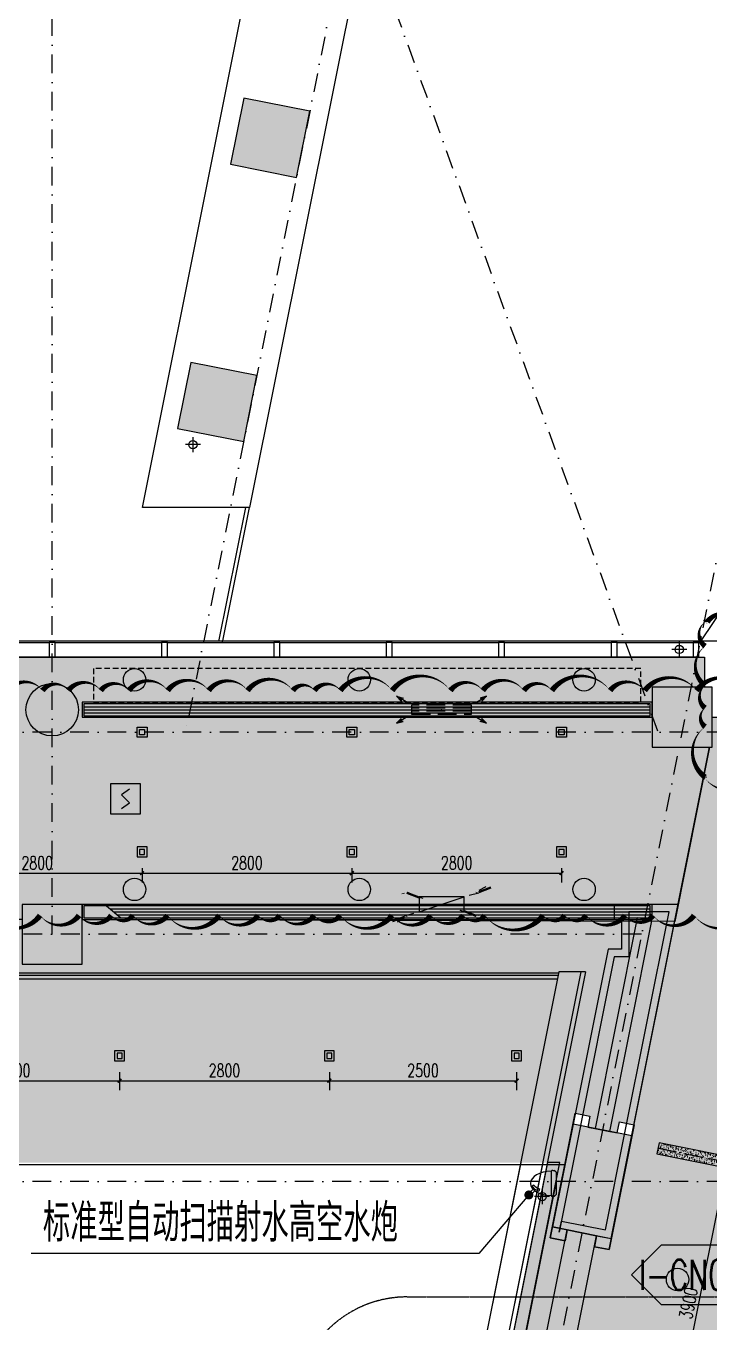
# Model space of a CAD drawing. Extents: x -354516 to 794396, y -401250 to -150594.
# Drawn here: x 7150 to 16282, y -338342 to -321017 of the extents above; entities that cross this region are included whole.
import ezdxf
from ezdxf.enums import TextEntityAlignment as Align

# ---------------------------------------------------------------- set-up
doc = ezdxf.new("R2010")
doc.units = 0
doc.header["$LTSCALE"] = 1000
doc.header["$MEASUREMENT"] = 0
for name, pattern in [('$0$HIDDEN', [0.375, 0.25, -0.125, 0, 0]), ('DASH', [0.35, 0.25, -0.1]), ('DASHDOT2', [0.5, 0.25, -0.125, 0, -0.125]), ('DOTE', [2.42, 2, -0.2, 0.02, -0.2])]:
    doc.linetypes.add(name, pattern=pattern)
for name, color, linetype in [('0-吊顶', 6, 'Continuous'), ('0-吊顶材质', 251, 'Continuous'), ('0-吊顶边界', 36, 'Continuous'), ('0-灯具', 20, 'Continuous'), ('0-灯具1', 40, 'Continuous'), ('0-灯具修改0109', 140, 'Continuous'), ('0-设备风口', 5, 'Continuous'), ('A-轴线1', 1, 'DOTE'), ('BPM', 4, 'Continuous'), ('COLUMN', 2, 'Continuous'), ('DIM_LEAD', 3, 'Continuous'), ('FIRE-CURTAIN', 30, 'Continuous'), ('LINE', 11, 'Continuous'), ('M-DUCT-S-DIFF', 6, 'DASH'), ('P-完成面', 4, 'Continuous'), ('P-成活面', 4, 'Continuous'), ('PIPE', 3, 'Continuous'), ('PUB_DIM', 3, 'Continuous'), ('PUB_HATCH', 8, 'Continuous'), ('PUB_TEXT', 7, 'Continuous'), ('S-EQ1', 32, 'Continuous'), ('S-PLT', 30, 'Continuous'), ('WALL', 2, 'Continuous'), ('WINDOW', 4, 'Continuous'), ('Z-材料', 3, 'Continuous'), ('墙体', 7, 'Continuous'), ('家具1', 61, 'Continuous'), ('楼梯', 145, 'Continuous')]:
    doc.layers.add(name, color=color, linetype=linetype)
doc.layers.add('0-地面材质_material hatch', color=251, linetype='Continuous', transparency=0.3)
doc.layers.add('DIM_MODI-天花修改', color=3, linetype='Continuous', plot=False)
doc.layers.add('修改', color=1, linetype='Continuous', plot=False)
doc.styles.add('_TCH_DIM', font='SIMPLEX', dxfattribs={"bigfont": 'GBCBIG'})
doc.styles.add('DIM_FONT', font='SIMPLEX', dxfattribs={"width": 0.7, "bigfont": 'GBCBIG'})
doc.styles.add('HZ', font='tjromans.shx', dxfattribs={"width": 0.7, "bigfont": 'tjhztxt.shx'})
doc.styles.add('romans', font='romans', dxfattribs={"width": 0.7})
doc.dimstyles.new('_TCH_ARCH&&50', dxfattribs={"dimscale": 0.5, "dimtxt": 350, "dimasz": 100, "dimexe": 250, "dimexo": 300, "dimgap": 100, "dimtad": 1, "dimdec": 0, "dimzin": 0, "dimdsep": 46, "dimtxsty": 'DIM_FONT', "dimblk": 'ARCHTICK', "dimcen": 0.09, "dimclrd": 3, "dimclre": 3, "dimclrt": 7, "dimazin": 2, "dimtfac": 1, "dimtdec": 0, "dimtix": 1, "dimtmove": 2, "dimatfit": 3, "dimfxl": 0, "dimtolj": 1, "dimtzin": 0, "dimarcsym": 0})
pattern_1 = [(37.5, (-498310856.17, -3090192758), (-7.086752787, 216.767674014), [0, -171, 0, -191.25, 0, -182.8125]), (7.5, (-498310856.17, -3090192758), (199.099879343, 317.491432338), [0, -92.25, 0, -154.125, 0, -59.0625]), (327.5, (-498310994.54, -3090192758), (350.340959447, 0.636643523), [0, -56.25, 0, -202.5, 0, -264.375]), (317.5, (-498310994.54, -3090192758), (338.189243014, 98.738501055), [0, -28.125, 0, -132.75, 0, -151.875])]

# ---------------------------------------------------------------- blocks, each defined once
blk = doc.blocks.new('25041028')
at = {"layer": 'S-EQ1'}
for p, q in [((1344688, 4995), (1344742, 5045)), ((1344688, 4995), (1344688, 4403)), ((1344770, 5045), (1344742, 5045)), ((1344770, 5045), (1344798, 5045)), ((1344822, 5022), (1344798, 5045)), ((1344822, 5022), (1344822, 4376)), ((1345127, 4551), (1345144, 4489)), ((1345281, 4652), (1345322, 4629)), ((1345433, 4411), (1345301, 4543)), ((1344688, 4403), (1344742, 4353)), ((1344742, 4353), (1344770, 4353)), ((1344798, 4353), (1344770, 4353)), ((1344822, 4376), (1344798, 4353)), ((1345258, 4504), (1345392, 4370)), ((1345392, 4370), (1345433, 4411))]:
    blk.add_line(p, q, dxfattribs=at)
at = {"layer": 'S-EQ1', "extrusion": (0, 0, -1)}
for centre, major_axis, ratio, start_param, end_param in [((1344822, 4699), (547, 0), 0.590773, -1.570796, 1.570796), ((1344917, 4708), (382, 0), 0.493091, 0.306743, 0.988379), ((1344919, 4698), (419, 0), 0.592916, 0.280469, 1.002485)]:
    blk.add_ellipse(centre, major_axis=major_axis, ratio=ratio, start_param=start_param, end_param=end_param, dxfattribs=at)
blk = doc.blocks.new('510r-01$0$wtqyy')
at = {"layer": '0-灯具', "color": 1}
for points in [[(-106.5, -26.5), (26.5, -26.5), (26.5, 106.5), (-106.5, 106.5)], [(-74.5, 5.5), (-5.5, 5.5), (-5.5, 74.5), (-74.5, 74.5)]]:
    blk.add_lwpolyline(points, close=True, dxfattribs=at)
blk = doc.blocks.new('TJ-FK3')
for p, q in [((0.5, 0.5), (-0.5, 0.5)), ((-0.5, 0.5), (-0.5, -0.5)), ((0.5, -0.5), (0.5, 0.5)), ((-0.5, -0.5), (0.5, -0.5))]:
    blk.add_line(p, q)
at = {"color": 95}
blk.add_line((-0.5, -0.5), (0.5, 0.5), dxfattribs=at)
at = {"color": 95, "style": 'romans', "width": 0.8}
for height, rotation, text_generation_flag, p in [(0.654, 311.9913, 4, (-0.947, 1.379)), (0.654, 48.0087, 6, (0.947, 1.379)), (0.444, 320.4926, 4, (-0.754, 0.943)), (0.134, 41.9913, 4, (-0.876, 0.783)), (0.444, 123.4899, 6, (-0.95, 0.766)), (0.444, 236.5101, 4, (0.95, 0.766)), (0.444, 39.5074, 6, (0.754, 0.943)), (0.134, 318.0087, 6, (0.876, 0.783)), (0.654, 228.0087, 6, (-0.947, -1.379)), (0.444, 219.5074, 6, (-0.754, -0.943)), (0.134, 138.0087, 6, (-0.876, -0.783)), (0.444, 56.5101, 4, (-0.95, -0.766)), (0.444, 303.4899, 6, (0.95, -0.766)), (0.444, 140.4926, 4, (0.754, -0.943)), (0.134, 221.9913, 4, (0.876, -0.783)), (0.654, 131.9913, 4, (0.947, -1.379))]:
    blk.add_text('-', height=height, rotation=rotation, dxfattribs=dict(at, text_generation_flag=text_generation_flag)).set_placement(p)
blk = doc.blocks.new('*U136')
at = {"color": 95}
for p, q in [((-601, 180), (-538, 116)), ((-443, 86), (-601, 180)), ((-601, 180), (-515, 156)), ((443, 86), (601, 180)), ((601, 180), (515, 156)), ((601, 180), (538, 116)), ((-515, 156), (-546, 147)), ((-546, 147), (-538, 116)), ((515, 156), (546, 147)), ((546, 147), (538, 116)), ((-443, -86), (-601, -180)), ((-601, -180), (-538, -116)), ((-601, -180), (-515, -156)), ((-546, -147), (-538, -116)), ((-515, -156), (-546, -147)), ((443, -86), (601, -180)), ((515, -156), (546, -147)), ((601, -180), (515, -156)), ((546, -147), (538, -116)), ((601, -180), (538, -116))]:
    blk.add_line(p, q, dxfattribs=at)
at = {"color": 251, "linetype": 'DASH'}
for p, q in [((-400, 20), (400, 20)), ((-400, -20), (400, -20))]:
    blk.add_line(p, q, dxfattribs=at)
at = {"linetype": 'DASH'}
blk.add_lwpolyline([(400, 60), (-400, 60), (-400, -60), (400, -60)], close=True, dxfattribs=at)
at = {"color": 7}
blk.add_point((0, 0), dxfattribs=at)
at = {"color": 95}
for points in [[(-538, 116), (-546, 147), (-601, 180)], [(-515, 156), (-546, 147), (-601, 180)], [(515, 156), (546, 147), (601, 180)], [(538, 116), (546, 147), (601, 180)], [(-538, -116), (-546, -147), (-601, -180)], [(-515, -156), (-546, -147), (-601, -180)], [(515, -156), (546, -147), (601, -180)], [(538, -116), (546, -147), (601, -180)]]:
    blk.add_solid(points, dxfattribs=at)
blk = doc.blocks.new('$TwtSys$00000125')
blk.add_circle((0, 0, 0), 0.667)
blk = doc.blocks.new('PIPE-110')
for p, q in [((87087.5, -205623.5), (87087.5, -205423.5)), ((86987.5, -205523.5), (87187.5, -205523.5))]:
    blk.add_line(p, q)
blk.add_circle((87087.5, -205523.5), 55)
blk = doc.blocks.new('PIPE2')
at = {"layer": 'PIPE', "rotation": 179.999999999999}
for p in [(138541, -399801), (145033, -402537), (143203, -409845)]:
    blk.add_blockref('PIPE-110', p, dxfattribs=at)
blk = doc.blocks.new('YG')
at = {"layer": 'BPM', "color": 6, "ltscale": 2}
for p, q in [((53, 328), (-53, 253)), ((-53, 253), (53, 147)), ((-53, 72), (53, 147))]:
    blk.add_line(p, q, dxfattribs=at)
at = {"layer": 'BPM'}
blk.add_lwpolyline([(-200, 0), (200, 0), (200, 400), (-200, 400)], close=True, dxfattribs=at)
blk = doc.blocks.new('_YZH')
at = {"color": 255}
blk.add_circle((0, 0), 0.5, dxfattribs=at)
at = {"layer": 'PUB_HATCH', "color": 250, "const_width": 0.5}
blk.add_lwpolyline([(-0.25, 0, 1), (0.25, 0, 1)], format="xyb", close=True, dxfattribs=at)
blk = doc.blocks.new('_FZH')
at = {"color": 255}
blk.add_lwpolyline([(-0.5, -0.5), (0.5, -0.5), (0.5, 0.5), (-0.5, 0.5)], close=True, dxfattribs=at)
at = {"layer": 'PUB_HATCH', "color": 250}
blk.add_solid([(-0.5, -0.5), (0.5, -0.5), (-0.5, 0.5), (0.5, 0.5)], dxfattribs=at)
blk = doc.blocks.new('GRID')
at = {"layer": '墙体', "color": 250, "linetype": 'DASHDOT2', "lineweight": -3}
for p, q in [((56801.5, 82511.2), (51216.5, 54586.5)), ((63175.2, 81236.4), (46456.9, -2355.2)), ((49436.4, 51886.5), (49436.4, 72586.5)), ((53157.6, 66586.5), (57525.3, 54586.5)), ((107436.4, 54586.5), (-19063.6, 54586.5)), ((57305.3, 51886.5), (-19063.6, 51886.5)), ((107436.4, 48586.5), (-19063.6, 48586.5))]:
    blk.add_line(p, q, dxfattribs=at)
blk = doc.blocks.new('TL-01')
at = {"layer": 'Z-材料'}
blk.add_lwpolyline([(-8, 0), (-4, 4), (4, 4), (8, 0), (4, -4), (-4, -4)], close=True, dxfattribs=at)
at = {"layer": 'Z-材料', "color": 6, "style": 'HZ', "width": 0.7}
blk.add_attdef('A', text='', height=4.5, dxfattribs=at).set_placement((0, 0), align=Align.MIDDLE_CENTER)
blk = doc.blocks.new('_ArchTick')
at = {"color": 0, "linetype": 'ByBlock', "const_width": 0.4}
blk.add_lwpolyline([(-0.5, -0.5), (0.5, 0.5)], dxfattribs=at)
blk = doc.blocks.new('*D263')
at = {"layer": 'Defpoints', "color": 0}
for p in [(5900, -332116), (8700, -332116), (8700, -332333)]:
    blk.add_point(p, dxfattribs=at)
at = {"layer": 'PUB_DIM', "color": 3, "lineweight": -2}
for p, q in [((5900, -332266), (5900, -332458)), ((8700, -332266), (8700, -332458)), ((5900, -332333), (8700, -332333))]:
    blk.add_line(p, q, dxfattribs=at)
at = {"layer": 'PUB_DIM', "color": 3, "lineweight": -2, "xscale": 50, "yscale": 50, "zscale": 50, "rotation": 180}
blk.add_blockref('_ArchTick', (5900, -332333), dxfattribs=at)
at = {"layer": 'PUB_DIM', "color": 3, "lineweight": -2, "xscale": 50, "yscale": 50, "zscale": 50}
blk.add_blockref('_ArchTick', (8700, -332333), dxfattribs=at)
at = {"layer": 'PUB_DIM', "color": 7, "insert": (7300, -332196), "char_height": 175, "attachment_point": 5, "style": 'DIM_FONT'}
blk.add_mtext('\\A1;2800', dxfattribs=at)
blk = doc.blocks.new('*D264')
at = {"layer": 'Defpoints', "color": 0}
for p in [(8700, -332116), (11500, -332116), (11500, -332333)]:
    blk.add_point(p, dxfattribs=at)
at = {"layer": 'PUB_DIM', "color": 3, "lineweight": -2}
for p, q in [((8700, -332266), (8700, -332458)), ((11500, -332266), (11500, -332458)), ((8700, -332333), (11500, -332333))]:
    blk.add_line(p, q, dxfattribs=at)
at = {"layer": 'PUB_DIM', "color": 3, "lineweight": -2, "xscale": 50, "yscale": 50, "zscale": 50, "rotation": 180}
blk.add_blockref('_ArchTick', (8700, -332333), dxfattribs=at)
at = {"layer": 'PUB_DIM', "color": 3, "lineweight": -2, "xscale": 50, "yscale": 50, "zscale": 50}
blk.add_blockref('_ArchTick', (11500, -332333), dxfattribs=at)
at = {"layer": 'PUB_DIM', "color": 7, "insert": (10100, -332196), "char_height": 175, "attachment_point": 5, "style": 'DIM_FONT'}
blk.add_mtext('\\A1;2800', dxfattribs=at)
blk = doc.blocks.new('*D265')
at = {"layer": 'Defpoints', "color": 0}
for p in [(11500, -332116), (14300, -332116), (14300, -332333)]:
    blk.add_point(p, dxfattribs=at)
at = {"layer": 'PUB_DIM', "color": 3, "lineweight": -2}
for p, q in [((11500, -332266), (11500, -332458)), ((14300, -332266), (14300, -332458)), ((11500, -332333), (14300, -332333))]:
    blk.add_line(p, q, dxfattribs=at)
at = {"layer": 'PUB_DIM', "color": 3, "lineweight": -2, "xscale": 50, "yscale": 50, "zscale": 50, "rotation": 180}
blk.add_blockref('_ArchTick', (11500, -332333), dxfattribs=at)
at = {"layer": 'PUB_DIM', "color": 3, "lineweight": -2, "xscale": 50, "yscale": 50, "zscale": 50}
blk.add_blockref('_ArchTick', (14300, -332333), dxfattribs=at)
at = {"layer": 'PUB_DIM', "color": 7, "insert": (12900, -332196), "char_height": 175, "attachment_point": 5, "style": 'DIM_FONT'}
blk.add_mtext('\\A1;2800', dxfattribs=at)
blk = doc.blocks.new('*D271')
at = {"layer": 'Defpoints', "color": 0}
for p in [(5600, -334841), (8400, -334841), (8400, -335105)]:
    blk.add_point(p, dxfattribs=at)
at = {"layer": 'PUB_DIM', "color": 3, "lineweight": -2}
for p, q in [((5600, -334991), (5600, -335230)), ((8400, -334991), (8400, -335230)), ((5600, -335105), (8400, -335105))]:
    blk.add_line(p, q, dxfattribs=at)
at = {"layer": 'PUB_DIM', "color": 3, "lineweight": -2, "xscale": 50, "yscale": 50, "zscale": 50, "rotation": 180}
blk.add_blockref('_ArchTick', (5600, -335105), dxfattribs=at)
at = {"layer": 'PUB_DIM', "color": 3, "lineweight": -2, "xscale": 50, "yscale": 50, "zscale": 50}
blk.add_blockref('_ArchTick', (8400, -335105), dxfattribs=at)
at = {"layer": 'PUB_DIM', "color": 7, "insert": (7000, -334968), "char_height": 175, "attachment_point": 5, "style": 'DIM_FONT'}
blk.add_mtext('\\A1;2800', dxfattribs=at)
blk = doc.blocks.new('*D272')
at = {"layer": 'Defpoints', "color": 0}
for p in [(8400, -334841), (11200, -334841), (11200, -335105)]:
    blk.add_point(p, dxfattribs=at)
at = {"layer": 'PUB_DIM', "color": 3, "lineweight": -2}
for p, q in [((8400, -334991), (8400, -335230)), ((11200, -334991), (11200, -335230)), ((8400, -335105), (11200, -335105))]:
    blk.add_line(p, q, dxfattribs=at)
at = {"layer": 'PUB_DIM', "color": 3, "lineweight": -2, "xscale": 50, "yscale": 50, "zscale": 50, "rotation": 180}
blk.add_blockref('_ArchTick', (8400, -335105), dxfattribs=at)
at = {"layer": 'PUB_DIM', "color": 3, "lineweight": -2, "xscale": 50, "yscale": 50, "zscale": 50}
blk.add_blockref('_ArchTick', (11200, -335105), dxfattribs=at)
at = {"layer": 'PUB_DIM', "color": 7, "insert": (9800, -334968), "char_height": 175, "attachment_point": 5, "style": 'DIM_FONT'}
blk.add_mtext('\\A1;2800', dxfattribs=at)
blk = doc.blocks.new('*D273')
at = {"layer": 'Defpoints', "color": 0}
for p in [(11200, -334841), (13700, -334841), (13700, -335105)]:
    blk.add_point(p, dxfattribs=at)
at = {"layer": 'PUB_DIM', "color": 3, "lineweight": -2}
for p, q in [((11200, -334991), (11200, -335230)), ((13700, -334991), (13700, -335230)), ((11200, -335105), (13700, -335105))]:
    blk.add_line(p, q, dxfattribs=at)
at = {"layer": 'PUB_DIM', "color": 3, "lineweight": -2, "xscale": 50, "yscale": 50, "zscale": 50, "rotation": 180}
blk.add_blockref('_ArchTick', (11200, -335105), dxfattribs=at)
at = {"layer": 'PUB_DIM', "color": 3, "lineweight": -2, "xscale": 50, "yscale": 50, "zscale": 50}
blk.add_blockref('_ArchTick', (13700, -335105), dxfattribs=at)
at = {"layer": 'PUB_DIM', "color": 7, "insert": (12450, -334968), "char_height": 175, "attachment_point": 5, "style": 'DIM_FONT'}
blk.add_mtext('\\A1;2500', dxfattribs=at)
blk = doc.blocks.new('dsgdfgdgd')
at = {"layer": '0-灯具1', "linetype": 'ByBlock'}
h = blk.add_hatch(dxfattribs=at)
h.set_pattern_fill('AR-SAND', color=256, scale=20)
h.set_pattern_definition([(37.5, (41936.384, 6586.54), (-1.60003, 48.941324), [0, -38.608, 0, -43.18, 0, -41.275]), (7.5, (41936.384, 6586.54), (44.95233, 71.68251), [0, -20.828, 0, -34.798, 0, -13.335]), (327.5, (41905.14, 6586.54), (79.099237, 0.14372), [0, -12.7, 0, -45.72, 0, -59.69]), (317.5, (41905.14, 6586.54), (76.35565, 22.29293), [0, -6.35, 0, -29.972, 0, -34.29])])
h.paths.add_polyline_path([(-600, -75), (-600, 75), (600, 75), (600, -75)])
at = {"layer": '0-灯具', "linetype": 'ByBlock'}
blk.add_lwpolyline([(-600, 75), (600, 75), (600, -75), (-600, -75)], dxfattribs=at)
at = {"layer": '0-灯具1', "color": 3, "linetype": 'DASH'}
blk.add_line((600, 0), (-600, 0), dxfattribs=at)
at = {"layer": '0-灯具1', "const_width": 5}
blk.add_lwpolyline([(-600, -75), (-600, 75), (600, 75), (600, -75)], close=True, dxfattribs=at)
blk = doc.blocks.new('*D462')
at = {"layer": 'Defpoints', "color": 0}
for p in [(16176, -336126), (16511, -336193), (15411, -339950)]:
    blk.add_point(p, dxfattribs=at)
at = {"layer": 'PUB_DIM', "color": 3, "lineweight": -2}
for p, q in [((15746, -340017), (16511, -336193)), ((16323, -336155), (16634, -336217)), ((15558, -339979), (15869, -340041))]:
    blk.add_line(p, q, dxfattribs=at)
at = {"layer": 'PUB_DIM', "color": 3, "lineweight": -2, "xscale": 50, "yscale": 50, "zscale": 50}
for p, rotation in [((16511, -336193), 78.68997685959259), ((15746, -340017), 258.6899768595926)]:
    blk.add_blockref('_ArchTick', p, dxfattribs=dict(at, rotation=rotation))
at = {"layer": 'PUB_DIM', "color": 7, "insert": (15994, -338078), "char_height": 175, "attachment_point": 5, "rotation": 78.69, "style": 'DIM_FONT'}
blk.add_mtext('\\A1;3900', dxfattribs=at)
blk = doc.blocks.new('*D442')
at = {"layer": 'Defpoints', "color": 0}
for p in [(16941, -332301), (17276, -332368), (16176, -336126)]:
    blk.add_point(p, dxfattribs=at)
at = {"layer": 'PUB_DIM', "color": 3, "lineweight": -2}
for p, q in [((16511, -336193), (17276, -332368)), ((17088, -332331), (17399, -332393)), ((16323, -336155), (16634, -336217))]:
    blk.add_line(p, q, dxfattribs=at)
at = {"layer": 'PUB_DIM', "color": 3, "lineweight": -2, "xscale": 50, "yscale": 50, "zscale": 50}
for p, rotation in [((17276, -332368), 78.68997685959259), ((16511, -336193), 258.6899768595926)]:
    blk.add_blockref('_ArchTick', p, dxfattribs=dict(at, rotation=rotation))
at = {"layer": 'PUB_DIM', "color": 7, "insert": (16759, -334253), "char_height": 175, "attachment_point": 5, "rotation": 78.69, "style": 'DIM_FONT'}
blk.add_mtext('\\A1;3900', dxfattribs=at)

msp = doc.modelspace()

# ---------------------------------------------------------------- hatches: boundary and pattern name
at = {"layer": '0-吊顶材质'}
h = msp.add_hatch(dxfattribs=at)
h.set_pattern_fill('AR-SAND', color=256, scale=112.5)
h.set_pattern_definition(pattern_1)
h.paths.add_polyline_path([(15808.9, -332989.2), (7900, -332950), (7900, -332750), (7100, -332750), (7100, -332950), (-7100, -332950), (-7100, -332750), (-7900, -332750), (-7900, -332950), (-14542, -332950), (-14582.1, -332750), (-15856.8, -332750), (-16296.8, -330550), (-15208.9, -330550), (-15208.9, -329750), (-15828.9, -329750), (-15829.8, -329450), (16208.9, -329450), (16208.9, -329850), (15508.9, -329850), (15508.9, -330650), (16269, -330689.2)])
h = msp.add_hatch(dxfattribs=at)
h.set_pattern_fill('EARTH', color=256, scale=1500)
h.set_pattern_definition([(0, (-498310856.17, -3090192758), (375, 375), [375, -375]), (0, (-498310856.17, -3090192617.38), (375, 375), [375, -375]), (0, (-498310856.17, -3090192476.75), (375, 375), [375, -375]), (90, (-498310809.3, -3090192429.88), (-375, 375), [375, -375]), (90, (-498310668.67, -3090192429.88), (-375, 375), [375, -375]), (90, (-498310528.04, -3090192429.88), (-375, 375), [375, -375])])
h.paths.add_polyline_path([(8103.7, -373810), (8639.7, -371130), (7976.8, -371130), (8738.3, -367322.7), (8934.4, -367361.9), (9267.8, -365695), (9071.7, -365655.7), (11035.3, -355837.6), (11231.5, -355876.8), (11564.9, -354209.8), (11368.7, -354170.6), (12441.3, -348807.9), (12637.4, -348847.1), (12970.8, -347180.1), (12774.7, -347140.9), (14767.7, -337175.6), (14963.8, -337214.9), (16276.8, -330650), (16308.9, -330650), (16308.9, -330250), (18600.1, -330250), (14873.5, -348859.7), (14208.5, -352207.3), (13914.4, -353678.1), (9888.3, -373808.8)])
h = msp.add_hatch(dxfattribs=at)
h.set_pattern_fill('AR-SAND', color=256, scale=112.5)
h.set_pattern_definition(pattern_1)
edge = h.paths.add_edge_path()
edge.add_line((14679.5, -335577.3), (14483.4, -335538.1))
edge.add_line((14483.4, -335538.1), (14301, -336450))
edge.add_line((14301, -336450), (14228.6, -336450))
edge.add_line((14228.6, -336450), (14194.7, -336198.4))
edge.add_line((14194.7, -336198.4), (-8639.5, -336202.9))
edge.add_line((-8639.5, -336202.9), (-9178.4, -333508.3))
edge.add_line((-9178.4, -333508.3), (-14228.4, -334518.3))
edge.add_line((-14228.4, -334518.3), (-14462, -333350))
edge.add_line((-14462, -333350), (-7900, -333350))
edge.add_line((-7900, -333350), (-7900, -333550))
edge.add_line((-7900, -333550), (-7100, -333550))
edge.add_line((-7100, -333550), (-7100, -333350))
edge.add_line((-7100, -333350), (7100, -333350))
edge.add_line((7100, -333350), (7100, -333550))
edge.add_line((7100, -333550), (7900, -333550))
edge.add_line((7900, -333550), (7900, -333350))
edge.add_line((7900, -333350), (15124.9, -333350))
edge.add_line((15124.9, -333350), (14679.4, -335577.3))
h = msp.add_hatch(dxfattribs=at)
h.set_pattern_fill('AR-SAND', color=256, scale=112.5)
h.set_pattern_definition(pattern_1)
h.paths.add_polyline_path([(7758, -368800), (14788.6, -333650), (14620.3, -333650), (7589.7, -368800)])
h = msp.add_hatch(dxfattribs=at)
h.set_pattern_fill('AR-SAND', color=256, scale=112.5)
h.set_pattern_definition(pattern_1)
h.paths.add_polyline_path([(8301, -366450), (8483.4, -365538.1), (8679.5, -365577.3), (10643.1, -355759.1), (10447, -355719.9), (10780.4, -354052.9), (10976.5, -354092.1), (12049.1, -348729.4), (11852.9, -348690.2), (12186.3, -347023.2), (12382.4, -347062.4), (14375.5, -337097.2), (14179.4, -337057.9), (14301, -336450), (14228.6, -336450), (8228.1, -366450)])
at = {"layer": '0-地面材质_material hatch'}
h = msp.add_hatch(dxfattribs=at)
h.set_pattern_fill('ANSI35', color=256, scale=1500)
h.set_pattern_definition([(45, (-498310856.17, -3090192758), (-265.165042945, 265.165042945), []), (45, (-498310591, -3090192758), (-265.165042945, 265.165042945), [468.75, -93.75, 0, -93.75])])
h.paths.add_polyline_path([(11204.4, -368249.5), (11202.8, -368249.5), (12024.3, -364150), (11820.4, -364150), (12883.1, -358789.5), (13283, -358869.4), (13573.3, -357397.9), (13186.3, -357320.5), (14564.8, -350406.9), (14959.4, -350485.8), (15253.9, -349015), (14859.8, -348936.2), (15580.3, -345344.9), (15972.5, -345422.9), (16268.1, -343952.6), (15875.4, -343873.8), (16903.2, -338750.6), (17104.3, -338750), (18804.3, -330250), (18008.9, -330250), (18008.9, -330250), (17008.9, -330250), (17008.9, -330250), (16308.9, -330250), (16308.9, -330650), (15508.9, -330650), (15508.9, -329850), (16134.4, -329850), (16134.4, -329450.1), (-15658.7, -329450), (-15658.7, -329750), (-15208.9, -329750), (-15208.9, -330550), (-16408.9, -330550), (-16408.9, -329544.6), (-18500, -329544.6), (-18500, -330244.6), (-18805.4, -330244.6), (-17104.3, -338750), (-16900.4, -338750), (-16529.8, -340602.8), (-16922, -340681.2), (-16627.8, -342152.4), (-16235.6, -342073.9), (-14201.8, -352205.8), (-14597.5, -352285.1), (-14296.2, -353754.6), (-13914.7, -353678.2), (-12594.5, -360279.2), (-12986.8, -360357.4), (-12692.6, -361828.5), (-12300.4, -361750), (-11820.4, -364150), (-12024.3, -364150), (-10724.4, -370650), (-13200, -370650), (-13200, -372650), (-10324.4, -372650), (-10092.5, -373808.8), (-8103.7, -373810), (-8639.7, -371130), (8639.7, -371130), (8103.7, -373810), (10092.6, -373808.8), (10324.4, -372650), (13200, -372650), (13200, -370650), (10724.4, -370650)])
h.paths.add_polyline_path([(-7647, -368700), (-13983.3, -337018.7), (-14963.8, -337214.9), (-15856.8, -332750), (-14582.1, -332750), (-14228.4, -334518.3), (-13689.1, -334410.4), (-13689.1, -334410.4), (-12610.4, -334194.7), (-12610.5, -334194.7), (-11237.6, -333920.1), (-11237.6, -333920.1), (-10159, -333704.4), (-10159, -333704.4), (-9178.4, -333508.3), (-9129.6, -333752.5), (14637, -333750), (8227, -365800), (7647, -368700), (7000, -368700), (6985.3, -368700), (6100, -368700), (6100, -368700), (5000, -368700), (5000, -368700), (3800, -368700), (-6950.1, -368700)], flags=16)
h.paths.add_polyline_path([(-8934.4, -367361.9), (-9267.8, -365695), (-9071.7, -365655.7), (-9042.3, -365802.8), (-8650.1, -365724.4), (-8679.5, -365577.3), (-8483.3, -365538.1), (-8150, -367205), (-8346.1, -367244.3), (-8375.5, -367097.2), (-8767.7, -367175.6), (-8738.3, -367322.7)], flags=16)
h.paths.add_polyline_path([(-11231.4, -355876.8), (-11564.8, -354209.8), (-11368.7, -354170.6), (-11339.3, -354317.7), (-10947.1, -354239.2), (-10976.5, -354092.1), (-10780.4, -354052.9), (-10447, -355719.9), (-10643.1, -355759.1), (-10672.5, -355612), (-11064.8, -355690.5), (-11035.3, -355837.6)], flags=16)
h.paths.add_polyline_path([(8150, -367205), (8483.3, -365538.1), (8679.5, -365577.3), (8650.1, -365724.4), (9042.3, -365802.8), (9071.7, -365655.7), (9267.8, -365695), (8934.4, -367361.9), (8738.3, -367322.7), (8767.7, -367175.6), (8375.5, -367097.2), (8346.1, -367244.3)], flags=16)
h.paths.add_polyline_path([(-12637.4, -348847.1), (-12970.8, -347180.1), (-12774.7, -347140.9), (-12745.3, -347288), (-12353, -347209.5), (-12382.4, -347062.4), (-12186.3, -347023.2), (-11852.9, -348690.2), (-12049, -348729.4), (-12078.5, -348582.3), (-12470.7, -348660.8), (-12441.3, -348807.9)], flags=16)
h.paths.add_polyline_path([(10447, -355719.9), (10780.4, -354052.9), (10976.5, -354092.1), (10947.1, -354239.2), (11339.3, -354317.7), (11368.7, -354170.6), (11564.8, -354209.8), (11231.4, -355876.8), (11035.3, -355837.6), (11064.8, -355690.5), (10672.5, -355612), (10643.1, -355759.1)], flags=16)
h.paths.add_polyline_path([(11852.9, -348690.2), (12186.3, -347023.2), (12382.4, -347062.4), (12353, -347209.5), (12745.3, -347288), (12774.7, -347140.9), (12970.8, -347180.1), (12637.4, -348847.1), (12441.3, -348807.9), (12470.7, -348660.8), (12078.5, -348582.3), (12049, -348729.4)], flags=16)
h.paths.add_polyline_path([(14150, -337205.1), (14483.4, -335538.1), (14679.5, -335577.3), (14650.1, -335724.4), (15042.3, -335802.8), (15071.7, -335655.7), (15267.8, -335695), (14934.4, -337361.9), (14738.3, -337322.7), (14767.7, -337175.6), (14375.5, -337097.2), (14346.1, -337244.3)], flags=16)
at = {"layer": 'WALL'}
h = msp.add_hatch(color=250, dxfattribs=at)
h.dxf.hatch_style = 1
h.paths.add_polyline_path([(15506.9, -332969.6), (15310.8, -332930.4), (14748.1, -335744), (14944.2, -335783.2)])

# ---------------------------------------------------------------- linework, layer by layer
at = {"layer": '0-吊顶', "linetype": 'DASH', "ltscale": 0.01}
msp.add_lwpolyline([(12239.3, -337993.3), (29007.8, -337993.3, -0.4142136), (30507.8, -339493.3), (30507.8, -363100.6, -0.4142136), (29007.8, -364600.6), (12239.3, -364600.6, -0.4142136), (10739.3, -363100.6), (10739.3, -339493.3, -0.4142136)], format="xyb", close=True, dxfattribs=at)
at = {"layer": '0-吊顶边界', "linetype": 'ByBlock'}
msp.add_line((14345.3, -336228.4), (-10031.5, -336228.4), dxfattribs=at)
at = {"layer": '0-吊顶边界'}
for points in [[(15810.8, -332980), (7900, -332950), (7900, -332750), (7100, -332750), (7100, -332950), (-7100, -332950), (-7100, -332750), (-7900, -332750), (-7900, -332950), (-14542, -332950), (-14582.1, -332750), (-15856.8, -332750), (-16296.8, -330550), (-15208.9, -330550), (-15208.9, -329750), (-15828.9, -329750), (-15829.8, -329450), (16208.9, -329450), (16208.9, -329850), (15508.9, -329850), (15508.9, -330650), (16276.8, -330650)], [(8103.7, -373810), (8639.7, -371130), (7976.8, -371130), (8738.3, -367322.7), (8934.4, -367361.9), (9267.8, -365695), (9071.7, -365655.7), (11035.3, -355837.6), (11231.5, -355876.8), (11564.9, -354209.8), (11368.7, -354170.6), (12441.3, -348807.9), (12637.4, -348847.1), (12970.8, -347180.1), (12774.7, -347140.9), (14767.7, -337175.6), (14963.8, -337214.9), (16276.8, -330650), (16308.9, -330650), (16308.9, -330250), (18600.1, -330250), (14208.5, -352207.3), (13914.4, -353678.1), (9888.4, -373808.8)], [(8301, -366450), (8483.4, -365538.1), (8679.5, -365577.3), (10643.1, -355759.1), (10447, -355719.9), (10780.4, -354052.9), (10976.5, -354092.1), (12049.1, -348729.4), (11852.9, -348690.2), (12186.3, -347023.2), (12382.4, -347062.4), (14375.5, -337097.2), (14179.4, -337058), (14301, -336450), (14228.6, -336450), (8228.1, -366450)]]:
    msp.add_lwpolyline(points, close=True, dxfattribs=at)
at = {"layer": '0-灯具修改0109'}
for points in [[(16792.5, -329893.8, 0, 75, 0.5), (16101, -329893.8, 0, 75, 0.5), (15409.5, -329893.8, 0, 75, 0.5), (14948.4, -329893.8, 0, 75, 0.5), (14170.5, -329893.8, 0, 75, 0.5), (13795.9, -329893.8, 0, 75, 0.5), (13248.5, -329893.8, 0, 75, 0.5), (12816.3, -329893.8, 0, 75, 0.5), (12038.3, -329893.8, 0, 75, 0.5), (11346.8, -329893.8, 0, 75, 0.5), (11001.1, -329893.8, 0, 75, 0.5), (10712.9, -329893.8, 0, 75, 0.5), (10107.9, -329893.8, 0, 75, 0.5), (9589.2, -329893.8, 0, 75, 0.5), (9041.8, -329893.8, 0, 75, 0.5), (8523.2, -329893.8, 0, 75, 0.5), (8148.6, -329893.8, 0, 75, 0.5), (7716.4, -329893.8, 0, 75, 0.5), (7370.6, -329893.8, 0, 75, 0.5), (6909.6, -329893.8, 0, 75, 0.5)], [(6648, -332897.5, 0, 75, 0.5), (7339.5, -332897.5, 0, 75, 0.5), (7858.2, -332897.5, 0, 75, 0.5), (8290.3, -332897.5, 0, 75, 0.5), (8578.5, -332897.5, 0, 75, 0.5), (9039.5, -332897.5, 0, 75, 0.5), (9731, -332897.5, 0, 75, 0.5), (10249.6, -332897.5, 0, 75, 0.5), (10537.8, -332897.5, 0, 75, 0.5), (10998.8, -332897.5, 0, 75, 0.5), (11344.5, -332897.5, 0, 75, 0.5), (12036, -332897.5, 0, 75, 0.5), (12554.7, -332897.5, 0, 75, 0.5), (12986.9, -332897.5, 0, 75, 0.5), (13275, -332897.5, 0, 75, 0.5), (14052.9, -332897.5, 0, 75, 0.5), (14341.1, -332897.5, 0, 75, 0.5), (14629.2, -332897.5, 0, 75, 0.5), (15147.8, -332897.5, 0, 75, 0.5), (15522.4, -332897.5, 0, 75, 0.5), (16069.9, -332897.5, 0, 75, 0.5), (16761.4, -332897.5, 0, 75, 0.5)]]:
    msp.add_lwpolyline(points, format="xyseb", dxfattribs=at)
at = {"layer": '0-设备风口'}
for p, q in [((15508.9, -330050), (7900, -330050)), ((7900, -330050), (7900, -330250)), ((15508.9, -330250), (15508.9, -330050)), ((15484.9, -330070), (7924, -330070)), ((7924, -330070), (7924, -330230)), ((7924, -330110), (15484.9, -330110)), ((7924, -330150), (15484.9, -330150)), ((7924, -330190), (15484.9, -330190)), ((7924, -330230), (15484.9, -330230)), ((15484.9, -330230), (15484.9, -330070)), ((7900, -330250), (15508.9, -330250)), ((15508.9, -332750), (7900, -332750)), ((7900, -332750), (7900, -332950)), ((15484.9, -332770), (7924, -332770)), ((7924, -332770), (7924, -332930)), ((8226.7, -332770, 0), (8418.7, -332930, 0)), ((8274.7, -332810, 0), (15484.9, -332810)), ((15484.9, -332930), (15484.9, -332770)), ((15508.9, -332950), (15508.9, -332750)), ((7900, -332950), (15508.9, -332950)), ((7924, -332930), (15484.9, -332930)), ((8322.7, -332850, 0), (15484.9, -332850)), ((8370.7, -332890, 0), (15484.9, -332890))]:
    msp.add_line(p, q, dxfattribs=at)
at = {"layer": '0-设备风口', "linetype": 'ByBlock'}
for p, q in [((15508.9, -332750, 0), (7900, -332750, 0)), ((7900, -332750, 0), (7900, -332950, 0)), ((15508.9, -332950, 0), (15508.9, -332750, 0)), ((7900, -332950, 0), (15508.9, -332950, 0))]:
    msp.add_line(p, q, dxfattribs=at)
at = {"layer": 'DIM_LEAD'}
for p, q in [((13864, -336631.4), (13194, -337413.3)), ((13194, -337413.3), (7218.4, -337413.3))]:
    msp.add_line(p, q, dxfattribs=at)
at = {"layer": 'DIM_LEAD', "const_width": 60}
msp.add_lwpolyline([(13883.6, -336608.6, 1), (13844.5, -336654.2, 1)], format="xyb", close=True, dxfattribs=at)
at = {"layer": 'DIM_MODI-天花修改'}
msp.add_lwpolyline([(16720.1, -328976.8, 0, 75, 0.5), (16245.1, -328976.8, 0, 75, 0.5), (16216.3, -328976.8, 0, 75, 0.5), (16216.3, -329301.8, 0, 75, 0.5), (16216.3, -329826.8, 0, 75, 0.5), (16216.3, -330126.8, 0, 75, 0.5), (16216.3, -330376.8, 0, 75, 0.5), (16216.3, -331051.8, 0, 75, 0.5), (16216.3, -331067.7, 0, 75, 0.5), (16816.3, -331067.7, 0, 75, 0.5)], format="xyseb", dxfattribs=at)
at = {"layer": 'FIRE-CURTAIN', "linetype": 'DASH', "const_width": 100}
for points in [[(15100, -333000), (15100, -333000), (7900, -333000)], [(15100, -333300), (15100, -333300), (7900, -333300)], [(14424.5, -337107), (12402, -347219.3)], [(14718.7, -337165.8), (12696.2, -347278.2)]]:
    msp.add_lwpolyline(points, dxfattribs=at)
at = {"layer": 'P-完成面'}
msp.add_line((16161.8, -329230), (20379.2, -322950.5), dxfattribs=at)
for points in [[(10567.9, -318147.5), (11965.8, -318296.4), (10135.1, -327450), (8707.4, -327450), (10567.9, -318147.5)], [(9726, -329240.2), (10084.1, -327450)], [(9775.1, -329250), (10135.1, -327450)]]:
    msp.add_lwpolyline(points, dxfattribs=at)
at = {"layer": 'P-成活面', "color": 4}
for points in [[(14453.9, -335685.1), (14150, -337205), (14346.1, -337244.3), (14375.5, -337097.2), (14767.7, -337175.6), (14738.3, -337322.7), (14934.4, -337361.9), (15238.4, -335842), (15856.8, -332750), (15000, -332750), (15000, -332950), (15100, -332950), (15100, -333350), (14921, -333350), (14453.9, -335685.1)], [(14551.7, -335706.2), (14267.6, -337126.6), (14267.6, -337126.6), (14297, -336979.5), (14885.4, -337097.2), (15140.3, -335822.4), (15734.8, -332850), (15200, -332850), (15200, -333450), (15003, -333450), (14552, -335704.8)]]:
    msp.add_lwpolyline(points, dxfattribs=at)
msp.add_lwpolyline([(15267.8, -335695), (14934.4, -337361.9), (14738.3, -337322.7), (14767.7, -337175.6), (14375.5, -337097.2), (14346.1, -337244.3), (14150, -337205), (14483.4, -335538.1), (14679.5, -335577.3), (14650.1, -335724.4), (15042.3, -335802.8), (15071.7, -335655.7)], close=True, dxfattribs=at)
at = {"layer": 'WALL', "color": 0}
msp.add_lwpolyline([(15506.9, -332969.6), (15310.8, -332930.4), (14748.1, -335744), (14944.2, -335783.2)], close=True, dxfattribs=at)
at = {"layer": 'WINDOW'}
for p, q in [((-15887.8, -329230), (16134.4, -329230)), ((6040.2, -329230), (7460.2, -329230)), ((6040.2, -329250), (7460.2, -329250)), ((7540.2, -329250), (7460.2, -329250)), ((7460.2, -329250), (7460.2, -329450)), ((7540.2, -329230), (8960.2, -329230)), ((7540.2, -329250), (8960.2, -329250)), ((7540.2, -329450), (7540.2, -329250)), ((9040.2, -329250), (8960.2, -329250)), ((8960.2, -329250), (8960.2, -329450)), ((9040.2, -329230), (10460.2, -329230)), ((9040.2, -329250), (10460.2, -329250)), ((9040.2, -329450), (9040.2, -329250)), ((10540.2, -329250), (10460.2, -329250)), ((10460.2, -329250), (10460.2, -329450)), ((10540.2, -329230), (11960.2, -329230)), ((10540.2, -329250), (11960.2, -329250)), ((10540.2, -329450), (10540.2, -329250)), ((12040.2, -329250), (11960.2, -329250)), ((11960.2, -329250), (11960.2, -329450)), ((12040.2, -329230), (13460.2, -329230)), ((12040.2, -329250), (13460.2, -329250)), ((12040.2, -329450), (12040.2, -329250)), ((13540.2, -329250), (13460.2, -329250)), ((13460.2, -329250), (13460.2, -329450)), ((13540.2, -329230), (14960.2, -329230)), ((13540.2, -329250), (14960.2, -329250)), ((13540.2, -329450), (13540.2, -329250)), ((15040.2, -329250), (14960.2, -329250)), ((14960.2, -329250), (14960.2, -329450)), ((15040.2, -329230), (16402.7, -329230)), ((15040.2, -329250), (16134.4, -329250)), ((15040.2, -329450), (15040.2, -329250)), ((16134.6, -329250), (16054.6, -329250)), ((16054.6, -329250), (16054.6, -329450)), ((16134.6, -329450), (16134.6, -329250)), ((16134.4, -329450), (-15766.6, -329450)), ((7460.2, -329450), (7540.2, -329450)), ((8960.2, -329450), (9040.2, -329450)), ((10460.2, -329450), (10540.2, -329450)), ((11960.2, -329450), (12040.2, -329450)), ((13460.2, -329450), (13540.2, -329450)), ((14960.2, -329450), (15040.2, -329450)), ((16054.6, -329450), (16134.6, -329450))]:
    msp.add_line(p, q, dxfattribs=at)
at = {"layer": '修改'}
msp.add_lwpolyline([(16708.2, -338930.2, 0, 100, 0.5205671), (16916.9, -337952.3, 0, 100, 0.5205671), (17125.7, -336974.3, 0, 100, 0.5205671), (17334.4, -335996.3, 0, 100, 0.5205671), (17543.1, -335018.3, 0, 100, 0.5205671), (17751.8, -334040.4, 0, 100, 0.5205671), (17960.6, -333062.4, 0, 100, 0.5205671), (18169.3, -332084.4, 0, 100, 0.5205671), (18378, -331106.4, 0, 100, 0.5205671), (17405, -330900.3, 0, 100, 0.5205671), (16425.6, -330698.4, 0, 100, 0.5205671), (16050.9, -331397.3, 0, 100, 0.5205671), (15866.7, -332380.2, 0, 100, 0.5205671), (15682.5, -333363.1, 0, 100, 0.5205671), (15498.4, -334346, 0, 100, 0.5205671), (15314.2, -335328.9, 0, 100, 0.5205671), (15130.1, -336311.8, 0, 100, 0.5205671), (14945.9, -337294.7, 0, 100, 0.5205671), (14761.7, -338277.6, 0, 100, 0.5205671), (14577.6, -339260.5, 0, 100, 0.5205671)], format="xyseb", dxfattribs=at)
at = {"layer": '家具1', "color": 137, "linetype": '$0$HIDDEN', "ltscale": 0.3}
msp.add_lwpolyline([(8050, -330050), (15358.9, -330050), (15358.9, -329600), (8050, -329600)], close=True, dxfattribs=at)
at = {"layer": '楼梯', "color": 4}
for p, q in [((14260.3, -333670), (-9146.1, -333670)), ((14264.3, -333650), (12881.7, -340563.1)), ((14559, -333650), (13165.1, -340619.7)), ((14620.2, -333650), (13243.5, -340533.4)), ((14620.2, -333650), (14264.3, -333650)), ((14254.3, -333700), (-9140.1, -333700)), ((14244.3, -333750), (-9140.1, -333750))]:
    msp.add_line(p, q, dxfattribs=at)
at = {"layer": '楼梯'}
for p, q in [((13754.6, -336198.4), (12938.6, -340278.6)), ((14049.4, -336198.4), (13224.4, -340323)), ((14110.5, -336198.4), (13243.5, -340533.4))]:
    msp.add_line(p, q, dxfattribs=at)
at = {"layer": '楼梯', "color": 4}
msp.add_lwpolyline([(7758, -368800), (14278.9, -336198.4), (14110.6, -336198.4), (7589.7, -368800), (7758, -368800)], close=True, dxfattribs=at)

# ---------------------------------------------------------------- block references
at = {"layer": '0-灯具', "xscale": -1, "rotation": 180}
for p in [(8740, -330410), (11540, -330410), (14340, -330410)]:
    msp.add_blockref('510r-01$0$wtqyy', p, dxfattribs=at)
at = {"layer": '0-灯具'}
for p in [(8740, -332090), (11540, -332090), (14340, -332090), (8440, -334814.2), (11240, -334814.2), (13740, -334814.2)]:
    msp.add_blockref('510r-01$0$wtqyy', p, dxfattribs=at)
at = {"layer": '0-灯具1', "linetype": 'ByBlock', "xscale": -1, "rotation": 348.6899768595927}
msp.add_blockref('dsgdfgdgd', (16176, -336125.6), dxfattribs=at)
at = {"layer": 'A-轴线1'}
msp.add_blockref('GRID', (-41936.4, -385036.5), dxfattribs=at)
at = {"layer": 'COLUMN'}
for p, xscale, yscale, zscale, rotation in [((10409.3, -322509.6), 900.0000000000058, 900.0000000000058, 900.0000000000058, 168.6900675259802), ((9703.3, -326039.7), 900.0000000000172, 900.0000000000172, 900.0000000000172, 168.6900675259766), ((15908.9, -330250), 800, 800, 800, 90), ((14708.9, -336450), 799.9999999999914, 1399.999999999962, 1399.999999999962, 168.6900675259819)]:
    msp.add_blockref('_FZH', p, dxfattribs=dict(at, xscale=xscale, yscale=yscale, zscale=zscale, rotation=rotation))
for name, p, xscale, yscale, zscale in [('_YZH', (7500, -330150), 700, 700, 700), ('_FZH', (7500, -333150), 800, 800, 800)]:
    msp.add_blockref(name, p, dxfattribs=dict(at, xscale=xscale, yscale=yscale, zscale=zscale))
at = {"layer": 'LINE'}
msp.add_blockref('YG', (8480.1, -331540, 0), dxfattribs=at)
at = {"layer": 'M-DUCT-S-DIFF', "color": 95, "rotation": 180}
msp.add_blockref('*U136', (12698.3, -330150), dxfattribs=at)
at = {"layer": 'M-DUCT-S-DIFF', "xscale": 600, "yscale": 200}
msp.add_blockref('TJ-FK3', (12698.3, -332750), dxfattribs=at)
at = {"layer": 'PIPE'}
msp.add_blockref('PIPE2', (-42074.9, -132331.5), dxfattribs=at)
at = {"layer": 'S-PLT', "xscale": 225, "yscale": 225, "zscale": 225}
for p in [(8600, -329750), (11600, -329750), (14600, -329750), (8600, -332550), (11600, -332550), (14600, -332550), (15849, -337760.6)]:
    msp.add_blockref('$TwtSys$00000125', p, dxfattribs=at)
at = {"layer": 'Z-材料'}
ref = msp.add_blockref('TL-01', (16034.1, -337699.5), dxfattribs=dict(at, xscale=100, yscale=100, zscale=100))
ref.add_attrib('A', 'I-CN02', dxfattribs={"color": 6, "height": 400, "style": 'HZ', "width": 0.7}).set_placement((16034.1, -337699.5), align=Align.MIDDLE_CENTER)
at = {"layer": '楼梯', "color": 4, "xscale": -0.5, "yscale": 0.5, "zscale": 0.5}
msp.add_blockref('25041028', (686570.1, -338826.6), dxfattribs=at)

# ---------------------------------------------------------------- texts
at = {"layer": 'PUB_TEXT', "style": '_TCH_DIM'}
msp.add_text('标准型自动扫描射水高空水炮', height=506.383, dxfattribs=at).set_placement((7375.9, -337255.8))

# ---------------------------------------------------------------- dimensions: what is measured, and where the dimension line sits
at = {"layer": 'PUB_DIM', "color": 250}
for base, p1, p2, picture, middle in [((8700, -332333.4), (5900, -332116.5), (8700, -332116.5), '*D263', (7300, -332195.9)), ((11500, -332333.4), (8700, -332116.5), (11500, -332116.5), '*D264', (10100, -332195.9)), ((14300, -332333.4), (11500, -332116.5), (14300, -332116.5), '*D265', (12900, -332195.9)), ((8400, -335105.4), (5600, -334840.7), (8400, -334840.7), '*D271', (7000, -334967.9)), ((11200, -335105.4), (8400, -334840.7), (11200, -334840.7), '*D272', (9800, -334967.9)), ((13700, -335105.4), (11200, -334840.7), (13700, -334840.7), '*D273', (12450, -334967.9))]:
    dim = msp.add_linear_dim(base=base, p1=p1, p2=p2, dimstyle='_TCH_ARCH&&50', dxfattribs=at)
    dim.commit()
    dim.dimension.update_dxf_attribs({"geometry": picture, "text_midpoint": middle})
for base, p1, p2, picture, middle in [((17276.1, -332368.3), (16176, -336125.6), (16940.9, -332301.3), '*D442', (16758.9, -334253.5)), ((16511.3, -336192.6), (15411.2, -339949.8), (16176, -336125.6), '*D462', (15994, -338077.8))]:
    dim = msp.add_linear_dim(base=base, p1=p1, p2=p2, angle=258.68998, dimstyle='_TCH_ARCH&&50', dxfattribs=at)
    dim.commit()
    dim.dimension.update_dxf_attribs({"geometry": picture, "text_midpoint": middle})

doc.saveas('drawing.dxf')
